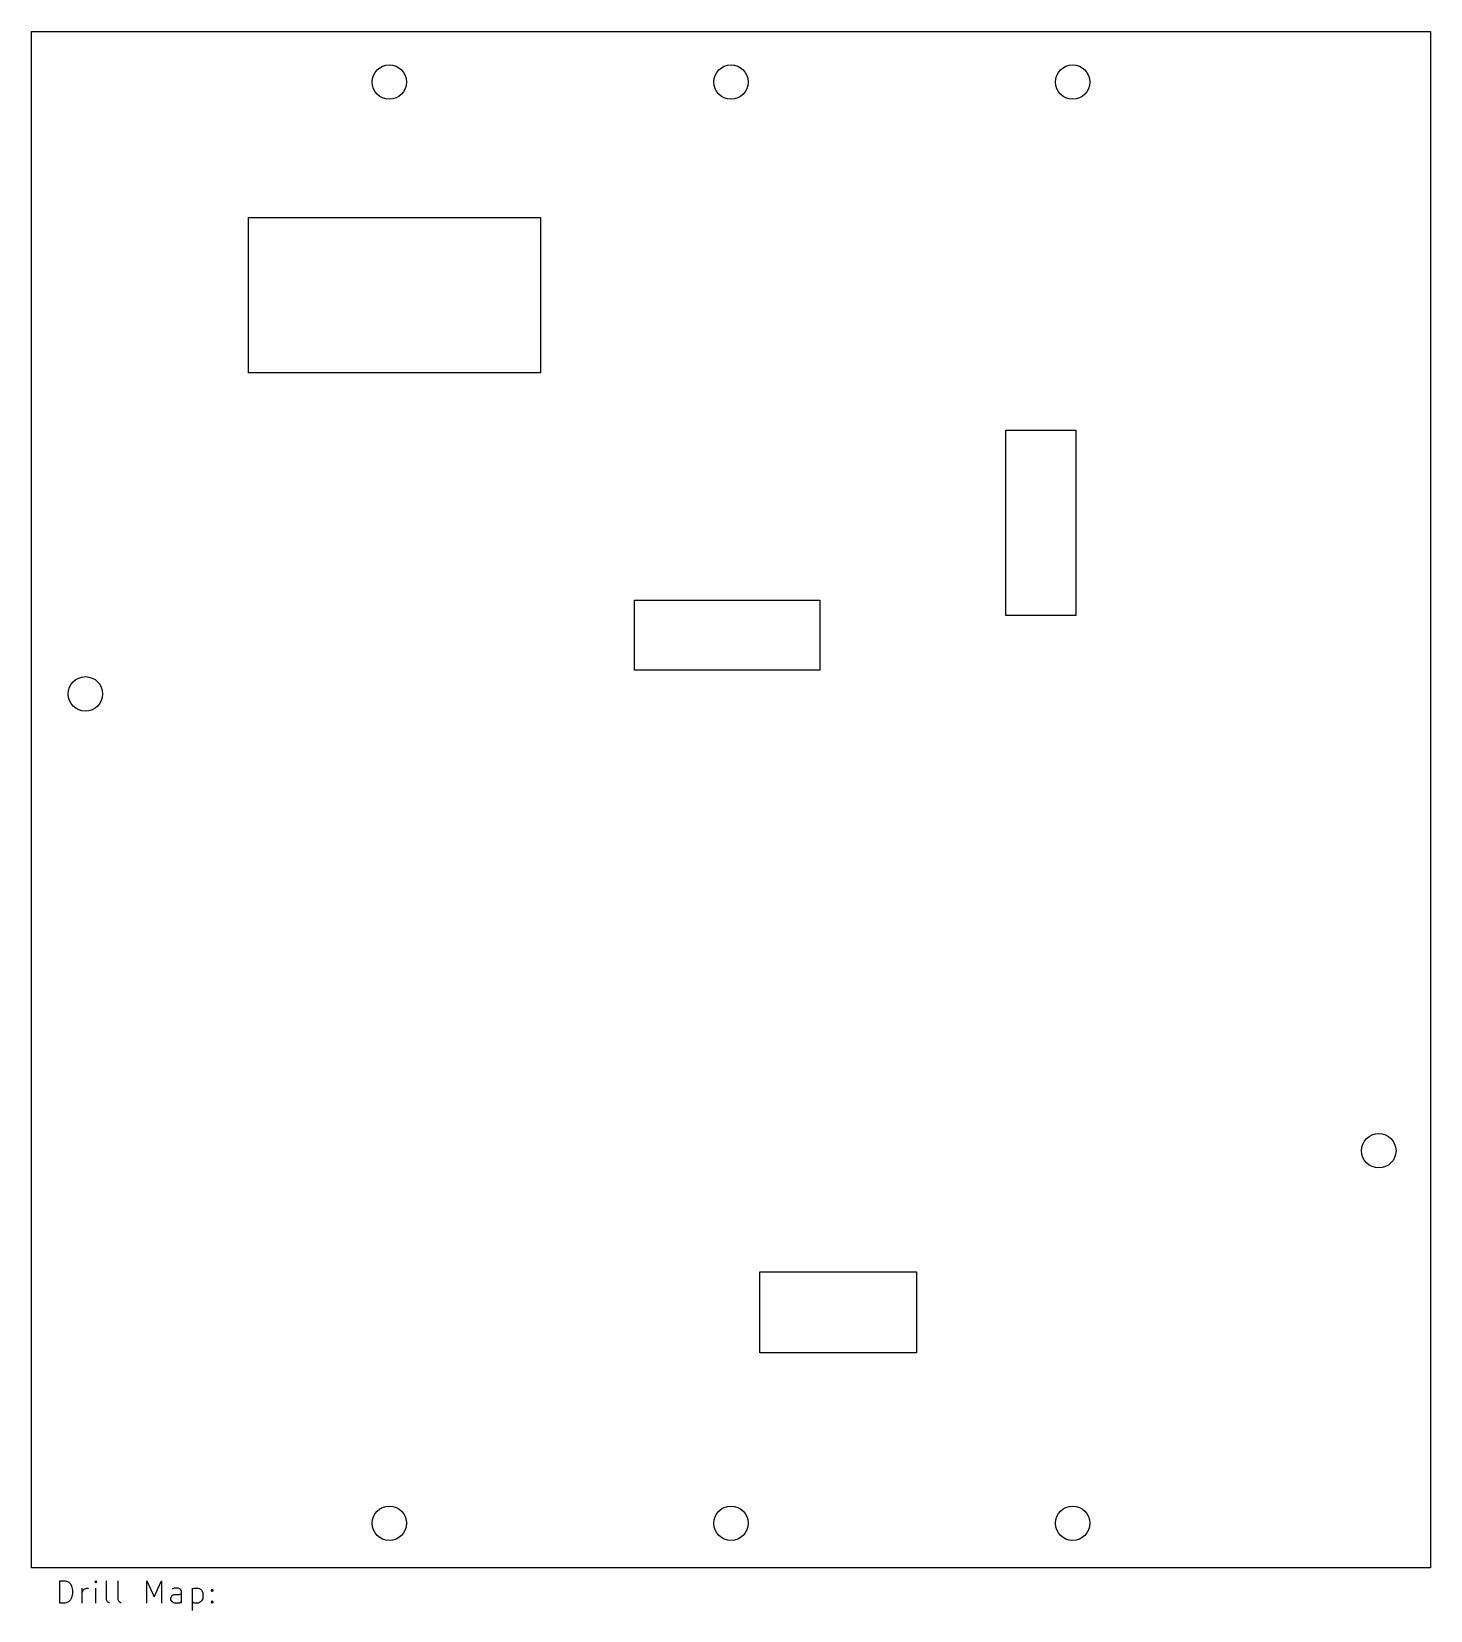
# Model space of a CAD drawing. Extents: x 19 to 145, y -59 to 84.
import ezdxf

# ---------------------------------------------------------------- set-up
doc = ezdxf.new("R2010")
doc.units = 0
doc.layers.add('BLACK', color=7, linetype='CONTINUOUS')

msp = doc.modelspace()

# ---------------------------------------------------------------- linework, layer by layer
at = {"layer": 'BLACK', "linetype": 'CONTINUOUS'}
for p, q in [((19.4, 83.6), (145.4, 83.6)), ((19.4, -54.768), (19.4, 83.6)), ((145.4, 83.6), (145.4, -54.768)), ((38.95, 66.85), (65.25, 66.85)), ((38.95, 52.85), (38.95, 66.85)), ((65.25, 66.85), (65.25, 52.85)), ((65.25, 52.85), (38.95, 52.85)), ((107.15, 47.7), (113.45, 47.7)), ((107.15, 31), (107.15, 47.7)), ((113.45, 47.7), (113.45, 31)), ((73.7, 32.4), (90.4, 32.4)), ((73.7, 26.1), (73.7, 32.4)), ((90.4, 32.4), (90.4, 26.1)), ((113.45, 31), (107.15, 31)), ((90.4, 26.1), (73.7, 26.1)), ((85, -28.1), (99.1, -28.1)), ((85, -35.4), (85, -28.1)), ((99.1, -28.1), (99.1, -35.4)), ((99.1, -35.4), (85, -35.4)), ((145.4, -54.768), (19.4, -54.768)), ((21.957768, -57.932838), (21.957768, -55.932838)), ((21.957768, -55.932838), (22.433958, -55.932838)), ((22.433958, -55.932838), (22.719673, -56.028076)), ((22.719673, -56.028076), (22.910149, -56.218552)), ((22.910149, -56.218552), (23.005387, -56.409028)), ((23.005387, -56.409028), (23.100625, -56.78998)), ((23.100625, -56.78998), (23.100625, -57.075695)), ((23.957768, -57.932838), (23.957768, -56.599504)), ((23.957768, -56.980457), (24.053006, -56.78998)), ((24.053006, -56.78998), (24.148244, -56.694742)), ((24.148244, -56.694742), (24.33872, -56.599504)), ((24.33872, -56.599504), (24.529197, -56.599504)), ((25.195863, -55.932838), (25.100625, -56.028076)), ((25.100625, -56.028076), (25.195863, -56.123314)), ((25.291101, -56.028076), (25.195863, -55.932838)), ((25.195863, -55.932838), (25.195863, -56.123314)), ((25.195863, -56.123314), (25.291101, -56.028076)), ((25.195863, -57.932838), (25.195863, -56.599504)), ((26.148244, -57.647123), (26.148244, -55.932838)), ((27.195863, -57.647123), (27.195863, -55.932838)), ((29.767292, -57.932838), (29.767292, -55.932838)), ((29.767292, -55.932838), (30.433959, -57.361409)), ((30.433959, -57.361409), (31.100625, -55.932838)), ((31.100625, -55.932838), (31.100625, -57.932838)), ((32.243482, -56.599504), (32.053006, -56.694742)), ((32.624435, -56.599504), (32.243482, -56.599504)), ((32.814911, -56.694742), (32.624435, -56.599504)), ((32.910149, -56.885219), (32.814911, -56.694742)), ((33.86253, -56.599504), (33.86253, -58.599504)), ((33.86253, -56.694742), (34.053006, -56.599504)), ((34.053006, -56.599504), (34.433959, -56.599504)), ((34.433959, -56.599504), (34.624435, -56.694742)), ((34.624435, -56.694742), (34.719673, -56.78998)), ((34.719673, -56.78998), (34.814911, -56.980457)), ((35.576816, -56.78998), (35.672054, -56.694742)), ((35.672054, -56.885219), (35.576816, -56.78998)), ((35.672054, -56.694742), (35.767292, -56.78998)), ((35.672054, -56.694742), (35.672054, -56.885219)), ((35.767292, -56.78998), (35.672054, -56.885219)), ((22.433958, -57.932838), (21.957768, -57.932838)), ((22.719673, -57.8376), (22.433958, -57.932838)), ((22.910149, -57.647123), (22.719673, -57.8376)), ((23.005387, -57.456647), (22.910149, -57.647123)), ((23.100625, -57.075695), (23.005387, -57.456647)), ((26.243482, -57.8376), (26.148244, -57.647123)), ((26.433958, -57.932838), (26.243482, -57.8376)), ((27.291101, -57.8376), (27.195863, -57.647123)), ((27.481577, -57.932838), (27.291101, -57.8376)), ((31.957768, -57.456647), (32.053006, -57.266171)), ((31.957768, -57.647123), (31.957768, -57.456647)), ((32.053006, -57.8376), (31.957768, -57.647123)), ((32.053006, -57.266171), (32.243482, -57.170933)), ((32.243482, -57.932838), (32.053006, -57.8376)), ((32.243482, -57.170933), (32.719673, -57.170933)), ((32.719673, -57.932838), (32.243482, -57.932838)), ((32.719673, -57.170933), (32.910149, -57.075695)), ((32.910149, -57.8376), (32.719673, -57.932838)), ((32.910149, -57.932838), (32.910149, -56.885219)), ((34.053006, -57.932838), (33.86253, -57.8376)), ((34.433959, -57.932838), (34.053006, -57.932838)), ((34.624435, -57.8376), (34.433959, -57.932838)), ((34.719673, -57.742361), (34.624435, -57.8376)), ((34.814911, -57.551885), (34.719673, -57.742361)), ((34.814911, -56.980457), (34.814911, -57.551885)), ((35.576816, -57.8376), (35.672054, -57.742361)), ((35.672054, -57.932838), (35.576816, -57.8376)), ((35.672054, -57.742361), (35.767292, -57.8376)), ((35.672054, -57.742361), (35.672054, -57.932838)), ((35.767292, -57.8376), (35.672054, -57.932838))]:
    msp.add_line(p, q, dxfattribs=at)
at = {"layer": 'BLACK'}
for centre in [(51.625, 79.05), (82.4, 79.05), (113.175, 79.05), (24.25, 23.95), (140.75, -17.2), (51.625, -50.75), (82.4, -50.75), (113.175, -50.75)]:
    msp.add_circle(centre, 1.55, dxfattribs=at)

doc.saveas('drawing.dxf')
